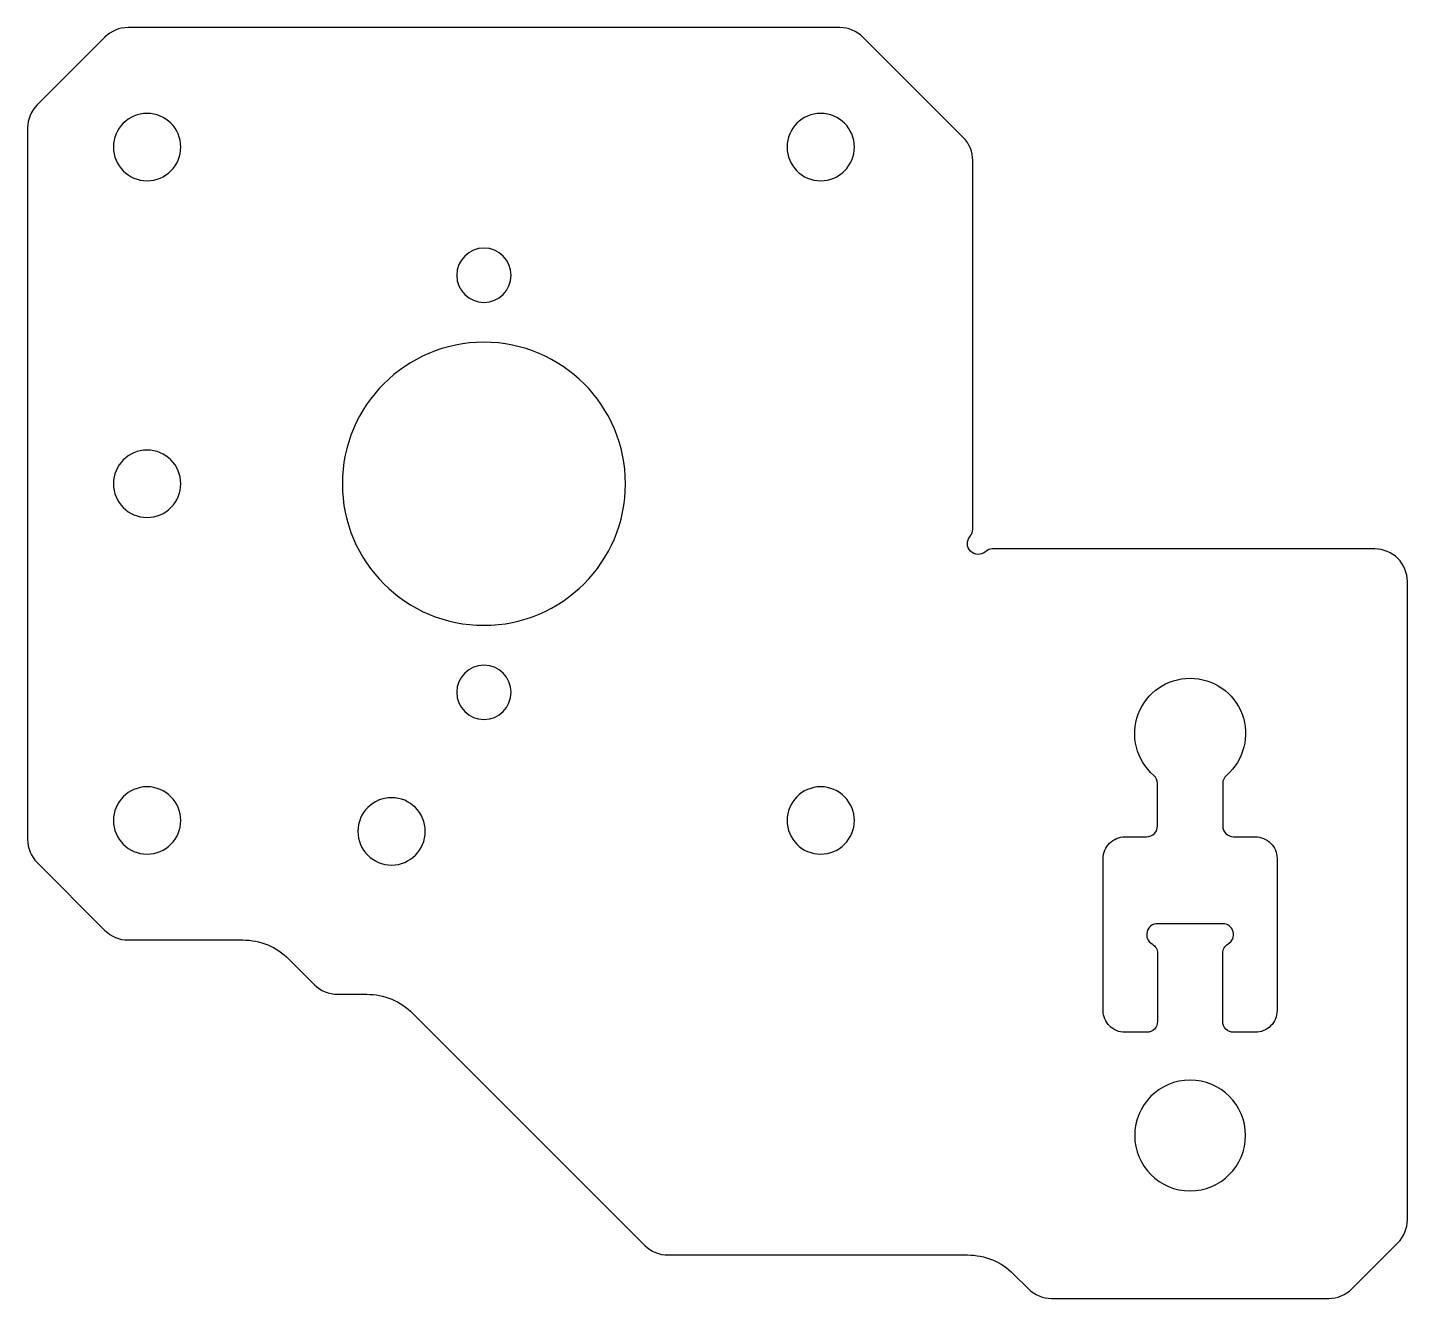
# Model space of a CAD drawing. Header units: millimetres. Extents: x 141.5 to 205, y 150.5 to 209.
import ezdxf

# ---------------------------------------------------------------- set-up
doc = ezdxf.new("R2010")
doc.units = ezdxf.units.MM
doc.layers.get('0').update_dxf_attribs({"linetype": 'CONTINUOUS'})

msp = doc.modelspace()

# ---------------------------------------------------------------- linework, layer by layer
for points in [[(184.875, 185.581, 0.182676), (185, 185.911), (185, 202.879, 0.198912), (184.561, 203.939), (179.939, 208.561, 0.198912), (178.879, 209), (146.121, 209, 0.198912), (145.061, 208.561), (141.939, 205.439, 0.198912), (141.5, 204.379), (141.5, 171.621, 0.198912), (141.939, 170.561), (145.061, 167.439, 0.198912), (146.121, 167), (151.401, 167, -0.198912), (153.522, 166.121), (154.704, 164.939, 0.198912), (155.765, 164.5), (157.107, 164.5, -0.198912), (159.228, 163.621), (169.91, 152.939, 0.198912), (170.971, 152.5), (184.757, 152.5, -0.198912), (186.879, 151.621), (187.561, 150.939, 0.198912), (188.621, 150.5), (201.379, 150.5, 0.198912), (202.439, 150.939), (204.561, 153.061, 0.198912), (205, 154.121), (205, 183.5, 0.414214), (203.5, 185), (185.911, 185, 0.182676), (185.581, 184.875, -0.939221)], [(193.5, 174.197, 0.217233), (193.328, 174.575, -2.676358), (196.672, 174.575, 0.217233), (196.5, 174.197), (196.5, 172.25, 0.414214), (197, 171.75), (198, 171.75, -0.414214), (199, 170.75), (199, 163.75, -0.414214), (198, 162.75), (197, 162.75, -0.414214), (196.5, 163.25), (196.5, 166.384, -0.267949), (196.75, 166.817, 0.767327), (196.5, 167.75), (193.5, 167.75, 0.767327), (193.25, 166.817, -0.267949), (193.5, 166.384), (193.5, 163.25, -0.414214), (193, 162.75), (192, 162.75, -0.414214), (191, 163.75), (191, 170.75, -0.414214), (192, 171.75), (193, 171.75, 0.414214), (193.5, 172.25)]]:
    msp.add_lwpolyline(points, format="xyb", close=True)
at = {"extrusion": (1.40018e-60, -5.60519e-45, -1)}
for centre, radius in [((-147, 203.5), 1.55), ((-178, 203.5), 1.55), ((-162.5, 197.6), 1.25), ((-162.5, 188), 6.515), ((-162.5, 178.4), 1.25), ((-147, 172.5), 1.55), ((-178, 172.5), 1.55), ((-158.25, 172), 1.55)]:
    msp.add_circle(centre, radius, dxfattribs=at)
at = {"extrusion": (-2.20719e-47, -5.60519e-45, -1)}
msp.add_circle((-147, 188), 1.55, dxfattribs=at)
at = {"extrusion": (1.11022e-16, -1.65784e-30, -1)}
msp.add_circle((-195, 158), 2.55, dxfattribs=at)

doc.saveas('drawing.dxf')
